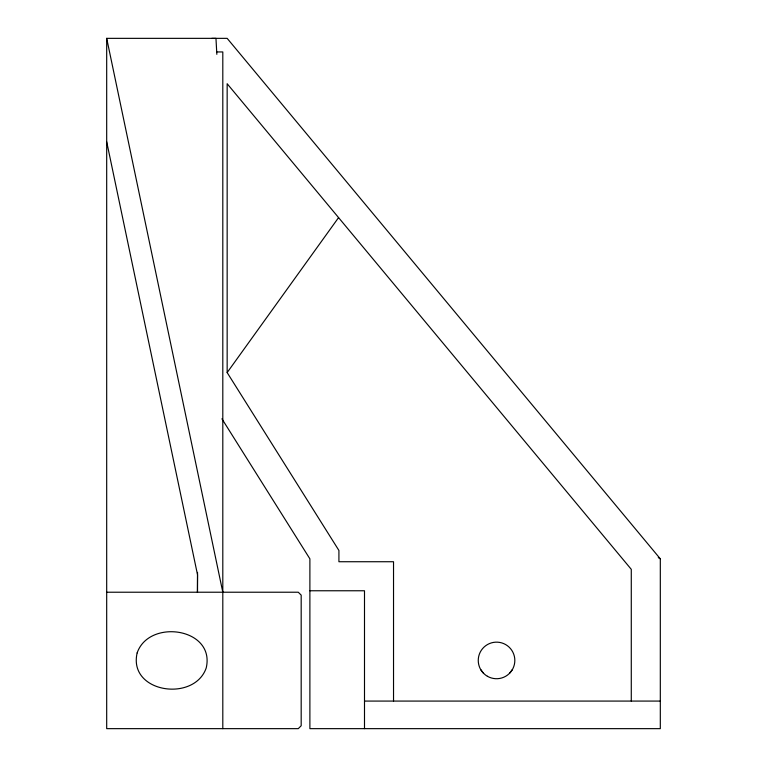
<?xml version="1.0" encoding="UTF-8"?>
<svg xmlns="http://www.w3.org/2000/svg" width="767" height="767" viewBox="0 0 767 767"><rect width="100%" height="100%" fill="white"/><g stroke="black" fill="none" stroke-linecap="round" stroke-linejoin="round"><path stroke-width="1.15" d="M197.378 592.22L197.531 574.799L106.69 141.77M393.529 701.076L393.529 561.732L338.918 561.732L338.918 550.466L227.157 372.58L338.573 217.607M509.48 673.368L512.385 669.581M211.778 38.388L215.968 38.369L216.84 54.332M106.69 592.22L298.277 592.22L301.182 595.115L301.182 725.745L298.277 728.65L106.69 728.65L106.69 38.35L227.157 38.35L660.31 558.836L660.31 728.65L309.887 728.65L309.887 558.836L221.922 418.801M216.84 51.945L222.804 51.945L222.804 728.65M309.887 590.763L364.498 590.763L364.498 728.65M364.498 701.076L660.31 701.076M658.268 557.59L660.31 558.836M480.708 669.581L483.613 673.368M106.69 38.35L222.804 592.22M631.279 701.076L631.279 569.335L227.157 83.728L227.157 372.58M197.531 572.403L197.531 592.22M137.149 652.918C127.859 692.802 194.291 702.591 206.218 667.942C215.517 628.068 149.076 618.269 137.149 652.918M487.4 676.273A18.283 18.283 0 0 0 514.83 660.435A18.283 18.283 0 0 0 487.4 644.596A18.283 18.283 0 0 0 487.4 676.273"/></g></svg>
